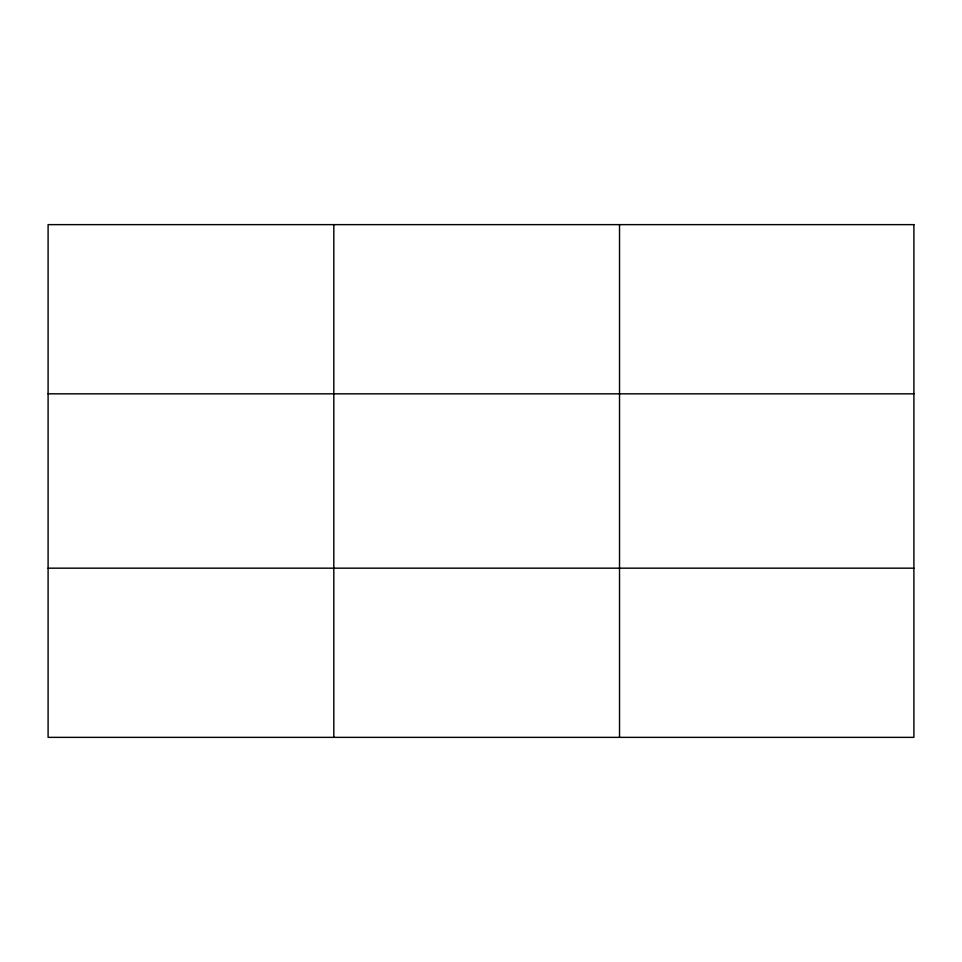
<?xml version="1.0" encoding="UTF-8"?>
<svg xmlns="http://www.w3.org/2000/svg" width="962" height="962" viewBox="0 0 962 962"><rect width="100%" height="100%" fill="white"/><g stroke="black" fill="none" stroke-linecap="round" stroke-linejoin="round"><path stroke-width="1.44" d="M333.814 224.639L333.814 737.361M619.528 224.639L619.528 737.361M48.1 393.831L913.9 393.831M48.1 568.169L913.9 568.169M913.9 224.639L913.9 737.361L48.1 737.361L48.1 224.639L913.9 224.639"/></g></svg>
